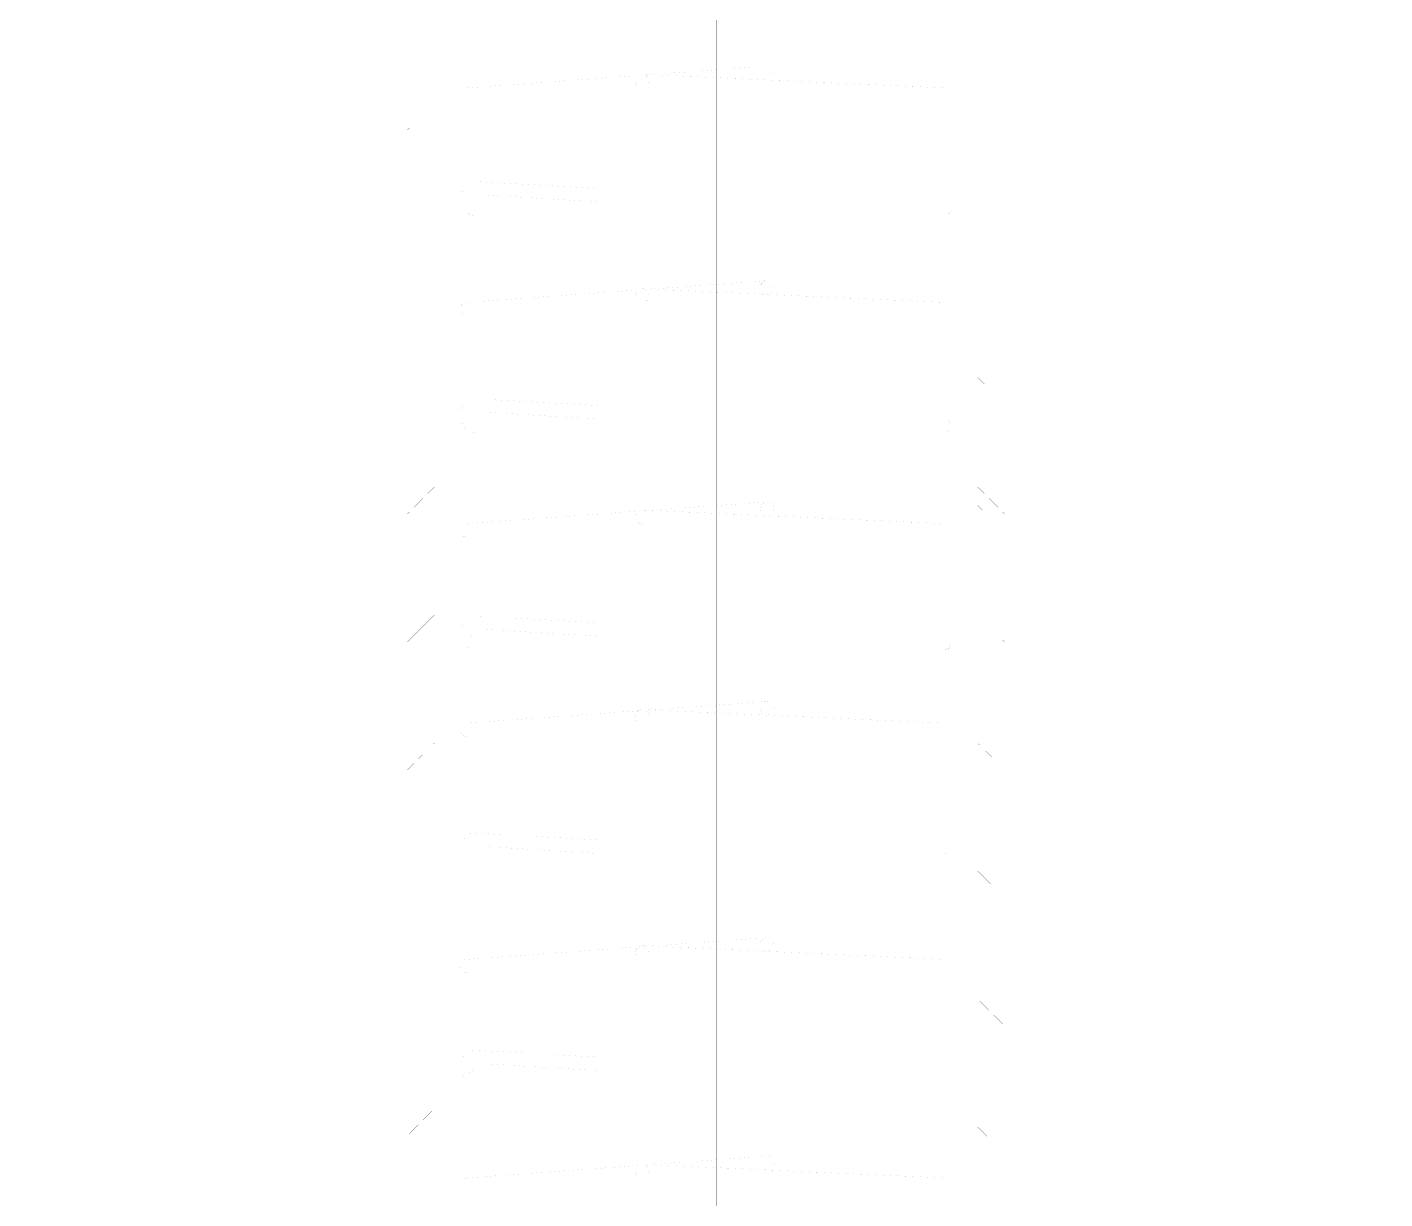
# Model space of a CAD drawing. Header units: millimetres. Extents: x -2171 to 1563, y -1758 to -1505.
# Drawn here: x 1394.287 to 1397.881, y -1600.691 to -1597.589 of the extents above; entities that cross this region are included whole.
import ezdxf

# ---------------------------------------------------------------- set-up
doc = ezdxf.new("R2010")
doc.units = ezdxf.units.MM
doc.layers.add('Tablet', color=150, linetype='Continuous', true_color=0x0180ff)

msp = doc.modelspace()

# ---------------------------------------------------------------- linework, layer by layer
at = {"layer": 'Tablet', "color": 96, "true_color": 0x018001, "const_width": 0.0000431}
for points in [[(1395.563, -1592.7512), (1395.563, -1603.5324), (1395.4911, -1603.5324), (1395.4911, -1592.7512)], [(1396.111, -1592.7512), (1396.111, -1603.5324), (1396.0571, -1603.5324), (1396.0571, -1592.7512)], [(1396.677, -1592.7512), (1396.677, -1603.5324), (1396.6052, -1603.5324), (1396.6052, -1592.7512)], [(1395.3653, -1597.5962), (1395.2934, -1597.6681)], [(1395.3229, -1597.5902), (1395.2987, -1597.6144)], [(1396.8028, -1597.5962), (1396.8747, -1597.6681)], [(1396.8452, -1597.5902), (1396.8694, -1597.6144)], [(1395.3653, -1597.6446), (1395.3471, -1597.6628)], [(1396.8028, -1597.6446), (1396.821, -1597.6628)], [(1395.335, -1597.6749), (1395.3108, -1597.6991)], [(1396.8331, -1597.6749), (1396.8573, -1597.6991)], [(1395.3653, -1597.693), (1395.2934, -1597.7649)], [(1395.2987, -1597.7112), (1395.2934, -1597.7165)], [(1395.9051, -1597.7172), (1395.4516, -1597.7501)], [(1395.9331, -1597.7321), (1395.9328, -1597.7356), (1395.9318, -1597.739), (1395.9301, -1597.7421), (1395.9279, -1597.7448), (1395.9251, -1597.747), (1395.922, -1597.7487), (1395.9187, -1597.7497), (1395.9152, -1597.7501), (1395.9117, -1597.7497), (1395.9083, -1597.7487), (1395.9052, -1597.747), (1395.9025, -1597.7448), (1395.9002, -1597.7421), (1395.8986, -1597.739), (1395.8975, -1597.7356), (1395.8972, -1597.7321), (1395.8975, -1597.7286), (1395.8986, -1597.7252), (1395.9002, -1597.7221), (1395.9025, -1597.7194), (1395.9052, -1597.7172), (1395.9083, -1597.7155), (1395.9117, -1597.7145), (1395.9152, -1597.7141), (1395.9187, -1597.7145), (1395.922, -1597.7155), (1395.9251, -1597.7172), (1395.9279, -1597.7194), (1395.9301, -1597.7221), (1395.9318, -1597.7252), (1395.9328, -1597.7286), (1395.9331, -1597.7321)], [(1395.9152, -1597.7141), (1396.713, -1597.7501)], [(1396.2458, -1597.6926), (1395.9354, -1597.715)], [(1396.2638, -1597.7105), (1396.2634, -1597.714), (1396.2624, -1597.7174), (1396.2607, -1597.7205), (1396.2585, -1597.7232), (1396.2558, -1597.7255), (1396.2527, -1597.7271), (1396.2493, -1597.7282), (1396.2458, -1597.7285), (1396.2423, -1597.7282), (1396.2389, -1597.7271), (1396.2358, -1597.7255), (1396.2331, -1597.7232), (1396.2308, -1597.7205), (1396.2292, -1597.7174), (1396.2282, -1597.714), (1396.2278, -1597.7105), (1396.2282, -1597.707), (1396.2292, -1597.7037), (1396.2308, -1597.7006), (1396.2331, -1597.6978), (1396.2358, -1597.6956), (1396.2389, -1597.6939), (1396.2423, -1597.6929), (1396.2458, -1597.6926), (1396.2493, -1597.6929), (1396.2527, -1597.6939), (1396.2558, -1597.6956), (1396.2585, -1597.6978), (1396.2607, -1597.7006), (1396.2624, -1597.7037), (1396.2634, -1597.707), (1396.2638, -1597.7105)], [(1396.8028, -1597.693), (1396.8747, -1597.7649)], [(1396.8694, -1597.7112), (1396.8747, -1597.7165)], [(1395.3471, -1597.7596), (1395.3229, -1597.7838)], [(1395.3653, -1597.7414), (1395.3592, -1597.7475)], [(1396.8028, -1597.7414), (1396.8089, -1597.7475)], [(1396.821, -1597.7596), (1396.8452, -1597.7838)], [(1395.3653, -1597.7899), (1395.2934, -1597.8617)], [(1395.3108, -1597.7959), (1395.2934, -1597.8133)], [(1396.8028, -1597.7899), (1396.8747, -1597.8617)], [(1396.8573, -1597.7959), (1396.8747, -1597.8133)], [(1395.3592, -1597.8443), (1395.335, -1597.8685)], [(1396.8089, -1597.8443), (1396.8331, -1597.8685)], [(1395.3653, -1597.8867), (1395.2934, -1597.9585)], [(1395.3229, -1597.8806), (1395.2987, -1597.9048)], [(1396.8028, -1597.8867), (1396.8747, -1597.9585)], [(1396.8452, -1597.8806), (1396.8694, -1597.9048)], [(1395.3653, -1597.9351), (1395.3471, -1597.9533)], [(1396.8028, -1597.9351), (1396.821, -1597.9533)], [(1395.335, -1597.9654), (1395.3108, -1597.9896)], [(1396.8331, -1597.9654), (1396.8573, -1597.9896)], [(1395.3653, -1597.9835), (1395.2934, -1598.0554)], [(1395.2987, -1598.0017), (1395.2934, -1598.007)], [(1395.4552, -1598.0699), (1395.4552, -1598.0663), (1395.4554, -1598.0638), (1395.456, -1598.0614), (1395.4571, -1598.0591), (1395.4585, -1598.0571), (1395.4603, -1598.0553), (1395.4624, -1598.0539), (1395.4646, -1598.0528), (1395.467, -1598.0522), (1395.4695, -1598.0519), (1396.7166, -1598.0519), (1396.7191, -1598.0522), (1396.7215, -1598.0528), (1396.7238, -1598.0539), (1396.7258, -1598.0553), (1396.7276, -1598.0571), (1396.729, -1598.0591), (1396.7301, -1598.0614), (1396.7307, -1598.0638), (1396.7309, -1598.0663), (1396.7309, -1598.0735), (1396.7307, -1598.076), (1396.7301, -1598.0784), (1396.729, -1598.0807), (1396.7276, -1598.0828), (1396.7258, -1598.0845), (1396.7238, -1598.086), (1396.7215, -1598.087), (1396.7191, -1598.0877), (1396.7166, -1598.0879), (1395.4731, -1598.0879), (1395.4669, -1598.0873), (1395.4608, -1598.0857), (1395.4552, -1598.0831), (1395.45, -1598.0795), (1395.4456, -1598.075), (1395.442, -1598.0699), (1395.4394, -1598.0642), (1395.4377, -1598.0582), (1395.4372, -1598.0519), (1395.4372, -1598.034), (1395.4377, -1598.0277), (1395.4394, -1598.0217), (1395.442, -1598.016), (1395.4456, -1598.0109), (1395.45, -1598.0064), (1395.4552, -1598.0029), (1395.4608, -1598.0002), (1395.4669, -1597.9986), (1395.4731, -1597.998), (1395.7966, -1598.016), (1395.7966, -1598.0519), (1395.5055, -1598.034)], [(1396.8028, -1597.9835), (1396.8747, -1598.0554)], [(1396.8694, -1598.0017), (1396.8747, -1598.007)], [(1395.3471, -1598.0501), (1395.3229, -1598.0743)], [(1395.3653, -1598.0319), (1395.3592, -1598.038)], [(1396.8028, -1598.0319), (1396.8089, -1598.038)], [(1396.821, -1598.0501), (1396.8452, -1598.0743)], [(1395.3653, -1598.0803), (1395.2934, -1598.1522)], [(1396.8028, -1598.0803), (1396.8747, -1598.1522)], [(1395.3108, -1598.0864), (1395.2934, -1598.1038)], [(1396.8573, -1598.0864), (1396.8747, -1598.1038)], [(1395.3592, -1598.1348), (1395.335, -1598.159)], [(1396.8089, -1598.1348), (1396.8331, -1598.159)], [(1395.3653, -1598.1771), (1395.2934, -1598.249)], [(1395.3229, -1598.1711), (1395.2987, -1598.1953)], [(1396.8028, -1598.1771), (1396.8747, -1598.249)], [(1396.8452, -1598.1711), (1396.8694, -1598.1953)], [(1395.3653, -1598.2255), (1395.3471, -1598.2437)], [(1396.8028, -1598.2255), (1396.821, -1598.2437)], [(1395.335, -1598.2558), (1395.3108, -1598.28)], [(1396.2458, -1598.2604), (1395.9354, -1598.2829)], [(1396.2638, -1598.2784), (1396.2634, -1598.2819), (1396.2624, -1598.2852), (1396.2607, -1598.2883), (1396.2585, -1598.2911), (1396.2558, -1598.2933), (1396.2527, -1598.295), (1396.2493, -1598.296), (1396.2458, -1598.2963), (1396.2423, -1598.296), (1396.2389, -1598.295), (1396.2358, -1598.2933), (1396.2331, -1598.2911), (1396.2308, -1598.2883), (1396.2292, -1598.2852), (1396.2282, -1598.2819), (1396.2278, -1598.2784), (1396.2282, -1598.2748), (1396.2292, -1598.2715), (1396.2308, -1598.2684), (1396.2331, -1598.2656), (1396.2358, -1598.2634), (1396.2389, -1598.2618), (1396.2423, -1598.2607), (1396.2458, -1598.2604), (1396.2493, -1598.2607), (1396.2527, -1598.2618), (1396.2558, -1598.2634), (1396.2585, -1598.2656), (1396.2607, -1598.2684), (1396.2624, -1598.2715), (1396.2634, -1598.2748), (1396.2638, -1598.2784)], [(1396.8331, -1598.2558), (1396.8573, -1598.28)], [(1395.3653, -1598.2739), (1395.2934, -1598.3458)], [(1395.2987, -1598.2921), (1395.2934, -1598.2974)], [(1395.9051, -1598.2851), (1395.4516, -1598.3179)], [(1395.9331, -1598.2999), (1395.9328, -1598.3034), (1395.9318, -1598.3068), (1395.9301, -1598.3099), (1395.9279, -1598.3126), (1395.9251, -1598.3149), (1395.922, -1598.3165), (1395.9187, -1598.3175), (1395.9152, -1598.3179), (1395.9117, -1598.3175), (1395.9083, -1598.3165), (1395.9052, -1598.3149), (1395.9025, -1598.3126), (1395.9002, -1598.3099), (1395.8986, -1598.3068), (1395.8975, -1598.3034), (1395.8972, -1598.2999), (1395.8975, -1598.2964), (1395.8986, -1598.293), (1395.9002, -1598.2899), (1395.9025, -1598.2872), (1395.9052, -1598.285), (1395.9083, -1598.2833), (1395.9117, -1598.2823), (1395.9152, -1598.2819), (1395.9187, -1598.2823), (1395.922, -1598.2833), (1395.9251, -1598.285), (1395.9279, -1598.2872), (1395.9301, -1598.2899), (1395.9318, -1598.293), (1395.9328, -1598.2964), (1395.9331, -1598.2999)], [(1395.9152, -1598.2819), (1396.713, -1598.3179)], [(1396.8028, -1598.2739), (1396.8747, -1598.3458)], [(1396.8694, -1598.2921), (1396.8747, -1598.2974)], [(1395.3653, -1598.3224), (1395.3592, -1598.3284)], [(1396.8028, -1598.3224), (1396.8089, -1598.3284)], [(1395.3653, -1598.3708), (1395.2934, -1598.4426)], [(1395.3471, -1598.3405), (1395.3229, -1598.3647)], [(1396.8028, -1598.3708), (1396.8747, -1598.4426)], [(1396.821, -1598.3405), (1396.8452, -1598.3647)], [(1395.3108, -1598.3768), (1395.2934, -1598.3942)], [(1396.8573, -1598.3768), (1396.8747, -1598.3942)], [(1395.3592, -1598.4252), (1395.335, -1598.4495)], [(1396.8089, -1598.4252), (1396.8331, -1598.4495)], [(1395.3653, -1598.4676), (1395.2934, -1598.5395)], [(1395.3229, -1598.4616), (1395.2987, -1598.4858)], [(1396.8028, -1598.4676), (1396.8747, -1598.5395)], [(1396.8452, -1598.4616), (1396.8694, -1598.4858)], [(1395.3653, -1598.516), (1395.3471, -1598.5342)], [(1396.8028, -1598.516), (1396.821, -1598.5342)], [(1395.335, -1598.5463), (1395.3108, -1598.5705)], [(1396.8331, -1598.5463), (1396.8573, -1598.5705)], [(1395.3653, -1598.5644), (1395.2934, -1598.6363)], [(1395.2987, -1598.5826), (1395.2934, -1598.5879)], [(1395.4552, -1598.6449), (1395.4552, -1598.6413), (1395.4554, -1598.6388), (1395.456, -1598.6364), (1395.4571, -1598.6341), (1395.4585, -1598.6321), (1395.4603, -1598.6303), (1395.4624, -1598.6289), (1395.4646, -1598.6278), (1395.467, -1598.6272), (1395.4695, -1598.6269), (1396.7166, -1598.6269), (1396.7191, -1598.6272), (1396.7215, -1598.6278), (1396.7238, -1598.6289), (1396.7258, -1598.6303), (1396.7276, -1598.6321), (1396.729, -1598.6341), (1396.7301, -1598.6364), (1396.7307, -1598.6388), (1396.7309, -1598.6413), (1396.7309, -1598.6485), (1396.7307, -1598.651), (1396.7301, -1598.6534), (1396.729, -1598.6557), (1396.7276, -1598.6577), (1396.7258, -1598.6595), (1396.7238, -1598.661), (1396.7215, -1598.662), (1396.7191, -1598.6627), (1396.7166, -1598.6629), (1395.4731, -1598.6629), (1395.4669, -1598.6623), (1395.4608, -1598.6607), (1395.4552, -1598.6581), (1395.45, -1598.6545), (1395.4456, -1598.65), (1395.442, -1598.6449), (1395.4394, -1598.6392), (1395.4377, -1598.6332), (1395.4372, -1598.6269), (1395.4372, -1598.609), (1395.4377, -1598.6027), (1395.4394, -1598.5967), (1395.442, -1598.591), (1395.4456, -1598.5859), (1395.45, -1598.5814), (1395.4552, -1598.5779), (1395.4608, -1598.5752), (1395.4669, -1598.5736), (1395.4731, -1598.573), (1395.7966, -1598.591), (1395.7966, -1598.6269), (1395.5055, -1598.609)], [(1396.8028, -1598.5644), (1396.8747, -1598.6363)], [(1396.8694, -1598.5826), (1396.8747, -1598.5879)], [(1395.3653, -1598.6128), (1395.3592, -1598.6189)], [(1396.8028, -1598.6128), (1396.8089, -1598.6189)], [(1395.3653, -1598.6612), (1395.2934, -1598.7331)], [(1395.3471, -1598.631), (1395.3229, -1598.6552)], [(1396.8028, -1598.6612), (1396.8747, -1598.7331)], [(1396.821, -1598.631), (1396.8452, -1598.6552)], [(1395.3108, -1598.6673), (1395.2934, -1598.6847)], [(1396.8573, -1598.6673), (1396.8747, -1598.6847)], [(1395.3592, -1598.7157), (1395.335, -1598.7399)], [(1396.8089, -1598.7157), (1396.8331, -1598.7399)], [(1395.3653, -1598.758), (1395.2934, -1598.8299)], [(1395.3229, -1598.752), (1395.2987, -1598.7762)], [(1396.8028, -1598.758), (1396.8747, -1598.8299)], [(1396.8452, -1598.752), (1396.8694, -1598.7762)], [(1395.335, -1598.8367), (1395.3108, -1598.8609)], [(1395.3653, -1598.8064), (1395.3471, -1598.8246)], [(1396.8028, -1598.8064), (1396.821, -1598.8246)], [(1396.8331, -1598.8367), (1396.8573, -1598.8609)], [(1395.3653, -1598.8549), (1395.2934, -1598.9267)], [(1395.2987, -1598.873), (1395.2934, -1598.8783)], [(1395.9051, -1598.8708), (1395.4516, -1598.9037)], [(1395.9331, -1598.8857), (1395.9328, -1598.8892), (1395.9318, -1598.8926), (1395.9301, -1598.8957), (1395.9279, -1598.8984), (1395.9251, -1598.9006), (1395.922, -1598.9023), (1395.9187, -1598.9033), (1395.9152, -1598.9037), (1395.9117, -1598.9033), (1395.9083, -1598.9023), (1395.9052, -1598.9006), (1395.9025, -1598.8984), (1395.9002, -1598.8957), (1395.8986, -1598.8926), (1395.8975, -1598.8892), (1395.8972, -1598.8857), (1395.8975, -1598.8822), (1395.8986, -1598.8788), (1395.9002, -1598.8757), (1395.9025, -1598.873), (1395.9052, -1598.8708), (1395.9083, -1598.8691), (1395.9117, -1598.8681), (1395.9152, -1598.8677), (1395.9187, -1598.8681), (1395.922, -1598.8691), (1395.9251, -1598.8708), (1395.9279, -1598.873), (1395.9301, -1598.8757), (1395.9318, -1598.8788), (1395.9328, -1598.8822), (1395.9331, -1598.8857)], [(1395.9152, -1598.8677), (1396.713, -1598.9037)], [(1396.2458, -1598.8462), (1395.9354, -1598.8686)], [(1396.2638, -1598.8641), (1396.2634, -1598.8676), (1396.2624, -1598.871), (1396.2607, -1598.8741), (1396.2585, -1598.8768), (1396.2558, -1598.8791), (1396.2527, -1598.8807), (1396.2493, -1598.8818), (1396.2458, -1598.8821), (1396.2423, -1598.8818), (1396.2389, -1598.8807), (1396.2358, -1598.8791), (1396.2331, -1598.8768), (1396.2308, -1598.8741), (1396.2292, -1598.871), (1396.2282, -1598.8676), (1396.2278, -1598.8641), (1396.2282, -1598.8606), (1396.2292, -1598.8573), (1396.2308, -1598.8542), (1396.2331, -1598.8514), (1396.2358, -1598.8492), (1396.2389, -1598.8475), (1396.2423, -1598.8465), (1396.2458, -1598.8462), (1396.2493, -1598.8465), (1396.2527, -1598.8475), (1396.2558, -1598.8492), (1396.2585, -1598.8514), (1396.2607, -1598.8542), (1396.2624, -1598.8573), (1396.2634, -1598.8606), (1396.2638, -1598.8641)], [(1396.8028, -1598.8549), (1396.8747, -1598.9267)], [(1396.8694, -1598.873), (1396.8747, -1598.8783)], [(1395.3653, -1598.9033), (1395.3592, -1598.9093)], [(1396.8028, -1598.9033), (1396.8089, -1598.9093)], [(1395.3471, -1598.9214), (1395.3229, -1598.9456)], [(1396.821, -1598.9214), (1396.8452, -1598.9456)], [(1395.3653, -1598.9517), (1395.2934, -1599.0235)], [(1395.3108, -1598.9577), (1395.2934, -1598.9751)], [(1396.8028, -1598.9517), (1396.8747, -1599.0235)], [(1396.8573, -1598.9577), (1396.8747, -1598.9751)], [(1395.3592, -1599.0062), (1395.335, -1599.0304)], [(1396.8089, -1599.0062), (1396.8331, -1599.0304)], [(1395.3653, -1599.0485), (1395.2934, -1599.1204)], [(1395.3229, -1599.0425), (1395.2987, -1599.0667)], [(1396.8028, -1599.0485), (1396.8747, -1599.1204)], [(1396.8452, -1599.0425), (1396.8694, -1599.0667)], [(1395.335, -1599.1272), (1395.3108, -1599.1514)], [(1395.3653, -1599.0969), (1395.3471, -1599.1151)], [(1396.8028, -1599.0969), (1396.821, -1599.1151)], [(1396.8331, -1599.1272), (1396.8573, -1599.1514)], [(1395.3653, -1599.1453), (1395.2934, -1599.2172)], [(1395.2987, -1599.1635), (1395.2934, -1599.1688)], [(1395.4552, -1599.2199), (1395.4552, -1599.2163), (1395.4554, -1599.2138), (1395.456, -1599.2114), (1395.4571, -1599.2091), (1395.4585, -1599.2071), (1395.4603, -1599.2053), (1395.4624, -1599.2039), (1395.4646, -1599.2028), (1395.467, -1599.2022), (1395.4695, -1599.2019), (1396.7166, -1599.2019), (1396.7191, -1599.2022), (1396.7215, -1599.2028), (1396.7238, -1599.2039), (1396.7258, -1599.2053), (1396.7276, -1599.2071), (1396.729, -1599.2091), (1396.7301, -1599.2114), (1396.7307, -1599.2138), (1396.7309, -1599.2163), (1396.7309, -1599.2235), (1396.7307, -1599.226), (1396.7301, -1599.2284), (1396.729, -1599.2307), (1396.7276, -1599.2327), (1396.7258, -1599.2345), (1396.7238, -1599.236), (1396.7215, -1599.237), (1396.7191, -1599.2377), (1396.7166, -1599.2379), (1395.4731, -1599.2379), (1395.4669, -1599.2373), (1395.4608, -1599.2357), (1395.4552, -1599.2331), (1395.45, -1599.2295), (1395.4456, -1599.225), (1395.442, -1599.2199), (1395.4394, -1599.2142), (1395.4377, -1599.2082), (1395.4372, -1599.2019), (1395.4372, -1599.184), (1395.4377, -1599.1777), (1395.4394, -1599.1717), (1395.442, -1599.166), (1395.4456, -1599.1609), (1395.45, -1599.1564), (1395.4552, -1599.1529), (1395.4608, -1599.1502), (1395.4669, -1599.1486), (1395.4731, -1599.148), (1395.7966, -1599.166), (1395.7966, -1599.2019), (1395.5055, -1599.184)], [(1396.8028, -1599.1453), (1396.8747, -1599.2172)], [(1396.8694, -1599.1635), (1396.8747, -1599.1688)], [(1395.3653, -1599.1937), (1395.3592, -1599.1998)], [(1396.8028, -1599.1937), (1396.8089, -1599.1998)], [(1395.3471, -1599.2119), (1395.3229, -1599.2361)], [(1396.821, -1599.2119), (1396.8452, -1599.2361)], [(1395.3653, -1599.2421), (1395.2934, -1599.314)], [(1395.3108, -1599.2482), (1395.2934, -1599.2656)], [(1396.8028, -1599.2421), (1396.8747, -1599.314)], [(1396.8573, -1599.2482), (1396.8747, -1599.2656)], [(1395.3592, -1599.2966), (1395.335, -1599.3208)], [(1396.8089, -1599.2966), (1396.8331, -1599.3208)], [(1395.3653, -1599.3389), (1395.2934, -1599.4108)], [(1395.3229, -1599.3329), (1395.2987, -1599.3571)], [(1396.8028, -1599.3389), (1396.8747, -1599.4108)], [(1396.8452, -1599.3329), (1396.8694, -1599.3571)], [(1396.2458, -1599.3744), (1395.9354, -1599.3969)], [(1396.2638, -1599.3924), (1396.2634, -1599.3959), (1396.2624, -1599.3993), (1396.2607, -1599.4024), (1396.2585, -1599.4051), (1396.2558, -1599.4074), (1396.2527, -1599.409), (1396.2493, -1599.41), (1396.2458, -1599.4104), (1396.2423, -1599.41), (1396.2389, -1599.409), (1396.2358, -1599.4074), (1396.2331, -1599.4051), (1396.2308, -1599.4024), (1396.2292, -1599.3993), (1396.2282, -1599.3959), (1396.2278, -1599.3924), (1396.2282, -1599.3889), (1396.2292, -1599.3855), (1396.2308, -1599.3824), (1396.2331, -1599.3797), (1396.2358, -1599.3775), (1396.2389, -1599.3758), (1396.2423, -1599.3748), (1396.2458, -1599.3744), (1396.2493, -1599.3748), (1396.2527, -1599.3758), (1396.2558, -1599.3775), (1396.2585, -1599.3797), (1396.2607, -1599.3824), (1396.2624, -1599.3855), (1396.2634, -1599.3889), (1396.2638, -1599.3924)], [(1395.3653, -1599.3874), (1395.3471, -1599.4055)], [(1395.9051, -1599.3991), (1395.4516, -1599.4319)], [(1395.9331, -1599.414), (1395.9328, -1599.4175), (1395.9318, -1599.4209), (1395.9301, -1599.424), (1395.9279, -1599.4267), (1395.9251, -1599.4289), (1395.922, -1599.4306), (1395.9187, -1599.4316), (1395.9152, -1599.4319), (1395.9117, -1599.4316), (1395.9083, -1599.4306), (1395.9052, -1599.4289), (1395.9025, -1599.4267), (1395.9002, -1599.424), (1395.8986, -1599.4209), (1395.8975, -1599.4175), (1395.8972, -1599.414), (1395.8975, -1599.4105), (1395.8986, -1599.4071), (1395.9002, -1599.404), (1395.9025, -1599.4013), (1395.9052, -1599.399), (1395.9083, -1599.3974), (1395.9117, -1599.3964), (1395.9152, -1599.396), (1395.9187, -1599.3964), (1395.922, -1599.3974), (1395.9251, -1599.399), (1395.9279, -1599.4013), (1395.9301, -1599.404), (1395.9318, -1599.4071), (1395.9328, -1599.4105), (1395.9331, -1599.414)], [(1395.9152, -1599.396), (1396.713, -1599.4319)], [(1396.8028, -1599.3874), (1396.821, -1599.4055)], [(1395.3653, -1599.4358), (1395.2934, -1599.5076)], [(1395.335, -1599.4176), (1395.3108, -1599.4418)], [(1396.8028, -1599.4358), (1396.8747, -1599.5076)], [(1396.8331, -1599.4176), (1396.8573, -1599.4418)], [(1395.2987, -1599.4539), (1395.2934, -1599.4592)], [(1395.3653, -1599.4842), (1395.3592, -1599.4902)], [(1396.8028, -1599.4842), (1396.8089, -1599.4902)], [(1396.8694, -1599.4539), (1396.8747, -1599.4592)], [(1395.3471, -1599.5023), (1395.3229, -1599.5266)], [(1396.821, -1599.5023), (1396.8452, -1599.5266)], [(1395.3653, -1599.5326), (1395.2934, -1599.6045)], [(1395.3108, -1599.5387), (1395.2934, -1599.5561)], [(1396.8028, -1599.5326), (1396.8747, -1599.6045)], [(1396.8573, -1599.5387), (1396.8747, -1599.5561)], [(1395.3592, -1599.5871), (1395.335, -1599.6113)], [(1396.8089, -1599.5871), (1396.8331, -1599.6113)], [(1395.3653, -1599.6294), (1395.2934, -1599.7013)], [(1395.3229, -1599.6234), (1395.2987, -1599.6476)], [(1396.8028, -1599.6294), (1396.8747, -1599.7013)], [(1396.8452, -1599.6234), (1396.8694, -1599.6476)], [(1395.3653, -1599.6778), (1395.3471, -1599.696)], [(1396.8028, -1599.6778), (1396.821, -1599.696)], [(1395.3653, -1599.7262), (1395.2934, -1599.7981)], [(1395.335, -1599.7081), (1395.3108, -1599.7323)], [(1395.4552, -1599.7949), (1395.4552, -1599.7913), (1395.4554, -1599.7888), (1395.456, -1599.7864), (1395.4571, -1599.7841), (1395.4585, -1599.7821), (1395.4603, -1599.7803), (1395.4624, -1599.7789), (1395.4646, -1599.7778), (1395.467, -1599.7772), (1395.4695, -1599.7769), (1396.7166, -1599.7769), (1396.7191, -1599.7772), (1396.7215, -1599.7778), (1396.7238, -1599.7789), (1396.7258, -1599.7803), (1396.7276, -1599.7821), (1396.729, -1599.7841), (1396.7301, -1599.7864), (1396.7307, -1599.7888), (1396.7309, -1599.7913), (1396.7309, -1599.7985), (1396.7307, -1599.801), (1396.7301, -1599.8034), (1396.729, -1599.8057), (1396.7276, -1599.8077), (1396.7258, -1599.8095), (1396.7238, -1599.811), (1396.7215, -1599.812), (1396.7191, -1599.8127), (1396.7166, -1599.8129), (1395.4731, -1599.8129), (1395.4669, -1599.8123), (1395.4608, -1599.8107), (1395.4552, -1599.8081), (1395.45, -1599.8045), (1395.4456, -1599.8), (1395.442, -1599.7949), (1395.4394, -1599.7892), (1395.4377, -1599.7832), (1395.4372, -1599.7769), (1395.4372, -1599.759), (1395.4377, -1599.7527), (1395.4394, -1599.7467), (1395.442, -1599.741), (1395.4456, -1599.7359), (1395.45, -1599.7314), (1395.4552, -1599.7279), (1395.4608, -1599.7252), (1395.4669, -1599.7236), (1395.4731, -1599.723), (1395.7966, -1599.741), (1395.7966, -1599.7769), (1395.5055, -1599.759)], [(1396.8028, -1599.7262), (1396.8747, -1599.7981)], [(1396.8331, -1599.7081), (1396.8573, -1599.7323)], [(1395.2987, -1599.7444), (1395.2934, -1599.7497)], [(1395.3653, -1599.7746), (1395.3592, -1599.7807)], [(1396.8028, -1599.7746), (1396.8089, -1599.7807)], [(1396.8694, -1599.7444), (1396.8747, -1599.7497)], [(1395.3471, -1599.7928), (1395.3229, -1599.817)], [(1396.821, -1599.7928), (1396.8452, -1599.817)], [(1395.3653, -1599.823), (1395.2934, -1599.8949)], [(1395.3108, -1599.8291), (1395.2934, -1599.8465)], [(1396.8028, -1599.823), (1396.8747, -1599.8949)], [(1396.8573, -1599.8291), (1396.8747, -1599.8465)], [(1395.3592, -1599.8775), (1395.335, -1599.9017)], [(1396.8089, -1599.8775), (1396.8331, -1599.9017)], [(1395.3229, -1599.9138), (1395.2987, -1599.938)], [(1396.8452, -1599.9138), (1396.8694, -1599.938)], [(1395.3653, -1599.9199), (1395.2934, -1599.9917)], [(1396.8028, -1599.9199), (1396.8747, -1599.9917)], [(1395.3653, -1599.9683), (1395.3471, -1599.9864)], [(1396.8028, -1599.9683), (1396.821, -1599.9864)], [(1395.3653, -1600.0167), (1395.2934, -1600.0886)], [(1395.335, -1599.9985), (1395.3108, -1600.0227)], [(1395.9051, -1600.0244), (1395.4516, -1600.0573)], [(1395.9331, -1600.0393), (1395.9328, -1600.0428), (1395.9318, -1600.0462), (1395.9301, -1600.0493), (1395.9279, -1600.052), (1395.9251, -1600.0542), (1395.922, -1600.0559), (1395.9187, -1600.0569), (1395.9152, -1600.0573), (1395.9117, -1600.0569), (1395.9083, -1600.0559), (1395.9052, -1600.0542), (1395.9025, -1600.052), (1395.9002, -1600.0493), (1395.8986, -1600.0462), (1395.8975, -1600.0428), (1395.8972, -1600.0393), (1395.8975, -1600.0358), (1395.8986, -1600.0324), (1395.9002, -1600.0293), (1395.9025, -1600.0266), (1395.9052, -1600.0243), (1395.9083, -1600.0227), (1395.9117, -1600.0217), (1395.9152, -1600.0213), (1395.9187, -1600.0217), (1395.922, -1600.0227), (1395.9251, -1600.0243), (1395.9279, -1600.0266), (1395.9301, -1600.0293), (1395.9318, -1600.0324), (1395.9328, -1600.0358), (1395.9331, -1600.0393)], [(1395.9152, -1600.0213), (1396.713, -1600.0573)], [(1396.2458, -1599.9998), (1395.9354, -1600.0222)], [(1396.2638, -1600.0177), (1396.2634, -1600.0212), (1396.2624, -1600.0246), (1396.2607, -1600.0277), (1396.2585, -1600.0304), (1396.2558, -1600.0327), (1396.2527, -1600.0343), (1396.2493, -1600.0354), (1396.2458, -1600.0357), (1396.2423, -1600.0354), (1396.2389, -1600.0343), (1396.2358, -1600.0327), (1396.2331, -1600.0304), (1396.2308, -1600.0277), (1396.2292, -1600.0246), (1396.2282, -1600.0212), (1396.2278, -1600.0177), (1396.2282, -1600.0142), (1396.2292, -1600.0109), (1396.2308, -1600.0077), (1396.2331, -1600.005), (1396.2358, -1600.0028), (1396.2389, -1600.0011), (1396.2423, -1600.0001), (1396.2458, -1599.9998), (1396.2493, -1600.0001), (1396.2527, -1600.0011), (1396.2558, -1600.0028), (1396.2585, -1600.005), (1396.2607, -1600.0077), (1396.2624, -1600.0109), (1396.2634, -1600.0142), (1396.2638, -1600.0177)], [(1396.8028, -1600.0167), (1396.8747, -1600.0886)], [(1396.8331, -1599.9985), (1396.8573, -1600.0227)], [(1395.2987, -1600.0349), (1395.2934, -1600.0401)], [(1396.8694, -1600.0349), (1396.8747, -1600.0401)], [(1395.3471, -1600.0833), (1395.3229, -1600.1075)], [(1395.3653, -1600.0651), (1395.3592, -1600.0712)], [(1396.8028, -1600.0651), (1396.8089, -1600.0712)], [(1396.821, -1600.0833), (1396.8452, -1600.1075)], [(1395.3653, -1600.1135), (1395.2934, -1600.1854)], [(1395.3108, -1600.1196), (1395.2934, -1600.137)], [(1396.8028, -1600.1135), (1396.8747, -1600.1854)], [(1396.8573, -1600.1196), (1396.8747, -1600.137)], [(1395.3592, -1600.168), (1395.335, -1600.1922)], [(1396.8089, -1600.168), (1396.8331, -1600.1922)], [(1395.3229, -1600.2043), (1395.2987, -1600.2285)], [(1396.8452, -1600.2043), (1396.8694, -1600.2285)], [(1395.3653, -1600.2103), (1395.2934, -1600.2822)], [(1396.8028, -1600.2103), (1396.8747, -1600.2822)], [(1395.3653, -1600.2587), (1395.3471, -1600.2769)], [(1396.8028, -1600.2587), (1396.821, -1600.2769)], [(1395.3653, -1600.3071), (1395.2934, -1600.379)], [(1395.335, -1600.289), (1395.3108, -1600.3132)], [(1395.4552, -1600.3699), (1395.4552, -1600.3663), (1395.4554, -1600.3638), (1395.456, -1600.3614), (1395.4571, -1600.3591), (1395.4585, -1600.3571), (1395.4603, -1600.3553), (1395.4624, -1600.3539), (1395.4646, -1600.3528), (1395.467, -1600.3522), (1395.4695, -1600.3519), (1396.7166, -1600.3519), (1396.7191, -1600.3522), (1396.7215, -1600.3528), (1396.7238, -1600.3539), (1396.7258, -1600.3553), (1396.7276, -1600.3571), (1396.729, -1600.3591), (1396.7301, -1600.3614), (1396.7307, -1600.3638), (1396.7309, -1600.3663), (1396.7309, -1600.3735), (1396.7307, -1600.376), (1396.7301, -1600.3784), (1396.729, -1600.3807), (1396.7276, -1600.3827), (1396.7258, -1600.3845), (1396.7238, -1600.386), (1396.7215, -1600.387), (1396.7191, -1600.3877), (1396.7166, -1600.3879), (1395.4731, -1600.3879), (1395.4669, -1600.3873), (1395.4608, -1600.3857), (1395.4552, -1600.3831), (1395.45, -1600.3795), (1395.4456, -1600.375), (1395.442, -1600.3699), (1395.4394, -1600.3642), (1395.4377, -1600.3582), (1395.4372, -1600.3519), (1395.4372, -1600.334), (1395.4377, -1600.3277), (1395.4394, -1600.3217), (1395.442, -1600.316), (1395.4456, -1600.3109), (1395.45, -1600.3064), (1395.4552, -1600.3029), (1395.4608, -1600.3002), (1395.4669, -1600.2986), (1395.4731, -1600.298), (1395.7966, -1600.316), (1395.7966, -1600.3519), (1395.5055, -1600.334)], [(1396.8028, -1600.3071), (1396.8747, -1600.379)], [(1396.8331, -1600.289), (1396.8573, -1600.3132)], [(1395.2987, -1600.3253), (1395.2934, -1600.3306)], [(1396.8694, -1600.3253), (1396.8747, -1600.3306)], [(1395.3471, -1600.3737), (1395.3229, -1600.3979)], [(1395.3653, -1600.3555), (1395.3592, -1600.3616)], [(1396.8028, -1600.3555), (1396.8089, -1600.3616)], [(1396.821, -1600.3737), (1396.8452, -1600.3979)], [(1395.3653, -1600.4039), (1395.2934, -1600.4758)], [(1395.3108, -1600.41), (1395.2934, -1600.4274)], [(1396.8028, -1600.4039), (1396.8747, -1600.4758)], [(1396.8573, -1600.41), (1396.8747, -1600.4274)], [(1395.3592, -1600.4584), (1395.335, -1600.4826)], [(1396.8089, -1600.4584), (1396.8331, -1600.4826)], [(1395.3653, -1600.5008), (1395.2934, -1600.5726)], [(1395.3229, -1600.4947), (1395.2987, -1600.5189)], [(1396.8028, -1600.5008), (1396.8747, -1600.5726)], [(1396.8452, -1600.4947), (1396.8694, -1600.5189)], [(1395.3653, -1600.5492), (1395.3471, -1600.5674)], [(1396.8028, -1600.5492), (1396.821, -1600.5674)], [(1395.3653, -1600.5976), (1395.2934, -1600.6695)], [(1395.335, -1600.5795), (1395.3108, -1600.6037)], [(1395.9331, -1600.6179), (1395.9328, -1600.6214), (1395.9318, -1600.6248), (1395.9301, -1600.6279), (1395.9279, -1600.6306), (1395.9251, -1600.6328), (1395.922, -1600.6345), (1395.9187, -1600.6355), (1395.9152, -1600.6359), (1395.9117, -1600.6355), (1395.9083, -1600.6345), (1395.9052, -1600.6328), (1395.9025, -1600.6306), (1395.9002, -1600.6279), (1395.8986, -1600.6248), (1395.8975, -1600.6214), (1395.8972, -1600.6179), (1395.8975, -1600.6144), (1395.8986, -1600.611), (1395.9002, -1600.6079), (1395.9025, -1600.6052), (1395.9052, -1600.6029), (1395.9083, -1600.6013), (1395.9117, -1600.6003), (1395.9152, -1600.5999), (1395.9187, -1600.6003), (1395.922, -1600.6013), (1395.9251, -1600.6029), (1395.9279, -1600.6052), (1395.9301, -1600.6079), (1395.9318, -1600.611), (1395.9328, -1600.6144), (1395.9331, -1600.6179)], [(1395.9152, -1600.5999), (1396.713, -1600.6359)], [(1396.2458, -1600.5784), (1395.9354, -1600.6008)], [(1396.2638, -1600.5963), (1396.2634, -1600.5998), (1396.2624, -1600.6032), (1396.2607, -1600.6063), (1396.2585, -1600.609), (1396.2558, -1600.6113), (1396.2527, -1600.6129), (1396.2493, -1600.6139), (1396.2458, -1600.6143), (1396.2423, -1600.6139), (1396.2389, -1600.6129), (1396.2358, -1600.6113), (1396.2331, -1600.609), (1396.2308, -1600.6063), (1396.2292, -1600.6032), (1396.2282, -1600.5998), (1396.2278, -1600.5963), (1396.2282, -1600.5928), (1396.2292, -1600.5894), (1396.2308, -1600.5863), (1396.2331, -1600.5836), (1396.2358, -1600.5814), (1396.2389, -1600.5797), (1396.2423, -1600.5787), (1396.2458, -1600.5784), (1396.2493, -1600.5787), (1396.2527, -1600.5797), (1396.2558, -1600.5814), (1396.2585, -1600.5836), (1396.2607, -1600.5863), (1396.2624, -1600.5894), (1396.2634, -1600.5928), (1396.2638, -1600.5963)], [(1396.8028, -1600.5976), (1396.8747, -1600.6695)], [(1396.8331, -1600.5795), (1396.8573, -1600.6037)], [(1395.2987, -1600.6158), (1395.2934, -1600.6211)], [(1395.9051, -1600.603), (1395.4516, -1600.6359)], [(1396.8694, -1600.6158), (1396.8747, -1600.6211)], [(1395.3471, -1600.6642), (1395.3229, -1600.6884)], [(1395.3653, -1600.646), (1395.3592, -1600.6521)], [(1396.8028, -1600.646), (1396.8089, -1600.6521)], [(1396.821, -1600.6642), (1396.8452, -1600.6884)]]:
    msp.add_lwpolyline(points, dxfattribs=at)
at = {"layer": 'Tablet', "color": 150, "true_color": 0x0180ff, "const_width": 0.0000431}
for points in [[(1395.3653, -1603.5324), (1395.3653, -1593.3621), (1394.2872, -1593.3621), (1394.2872, -1593.434), (1395.2934, -1593.434), (1395.2934, -1603.5324)], [(1396.8028, -1603.5324), (1396.8028, -1593.3621), (1397.8809, -1593.3621), (1397.8809, -1593.434), (1396.8747, -1593.434), (1396.8747, -1603.5324)]]:
    msp.add_lwpolyline(points, close=True, dxfattribs=at)
at = {"layer": 'Tablet', "color": 96, "true_color": 0x018001, "const_width": 0.0000431}
for points in [[(1396.7094, -1597.7501), (1395.4516, -1597.7501), (1395.4481, -1597.7504), (1395.4447, -1597.7514), (1395.4416, -1597.7531), (1395.4389, -1597.7553), (1395.4366, -1597.7581), (1395.435, -1597.7612), (1395.4339, -1597.7645), (1395.4336, -1597.768), (1395.4339, -1597.7715), (1395.435, -1597.7749), (1395.4366, -1597.778), (1395.4389, -1597.7807), (1395.4416, -1597.783), (1395.4447, -1597.7846), (1395.4481, -1597.7857), (1395.4516, -1597.786), (1396.7094, -1597.786)], [(1396.7094, -1598.3179), (1395.4516, -1598.3179), (1395.4481, -1598.3182), (1395.4447, -1598.3193), (1395.4416, -1598.3209), (1395.4389, -1598.3231), (1395.4366, -1598.3259), (1395.435, -1598.329), (1395.4339, -1598.3323), (1395.4336, -1598.3359), (1395.4339, -1598.3394), (1395.435, -1598.3427), (1395.4366, -1598.3458), (1395.4389, -1598.3486), (1395.4416, -1598.3508), (1395.4447, -1598.3525), (1395.4481, -1598.3535), (1395.4516, -1598.3538), (1396.7094, -1598.3538)], [(1396.7094, -1598.9037), (1395.4516, -1598.9037), (1395.4481, -1598.904), (1395.4447, -1598.905), (1395.4416, -1598.9067), (1395.4389, -1598.9089), (1395.4366, -1598.9117), (1395.435, -1598.9148), (1395.4339, -1598.9181), (1395.4336, -1598.9216), (1395.4339, -1598.9251), (1395.435, -1598.9285), (1395.4366, -1598.9316), (1395.4389, -1598.9343), (1395.4416, -1598.9366), (1395.4447, -1598.9382), (1395.4481, -1598.9393), (1395.4516, -1598.9396), (1396.7094, -1598.9396)], [(1396.7094, -1599.4319), (1395.4516, -1599.4319), (1395.4481, -1599.4323), (1395.4447, -1599.4333), (1395.4416, -1599.435), (1395.4389, -1599.4372), (1395.4366, -1599.4399), (1395.435, -1599.443), (1395.4339, -1599.4464), (1395.4336, -1599.4499), (1395.4339, -1599.4534), (1395.435, -1599.4568), (1395.4366, -1599.4599), (1395.4389, -1599.4626), (1395.4416, -1599.4649), (1395.4447, -1599.4665), (1395.4481, -1599.4675), (1395.4516, -1599.4679), (1396.7094, -1599.4679)], [(1396.7094, -1600.0573), (1395.4516, -1600.0573), (1395.4481, -1600.0576), (1395.4447, -1600.0586), (1395.4416, -1600.0603), (1395.4389, -1600.0625), (1395.4366, -1600.0652), (1395.435, -1600.0684), (1395.4339, -1600.0717), (1395.4336, -1600.0752), (1395.4339, -1600.0787), (1395.435, -1600.0821), (1395.4366, -1600.0852), (1395.4389, -1600.0879), (1395.4416, -1600.0902), (1395.4447, -1600.0918), (1395.4481, -1600.0929), (1395.4516, -1600.0932), (1396.7094, -1600.0932)], [(1396.7094, -1600.6359), (1395.4516, -1600.6359), (1395.4481, -1600.6362), (1395.4447, -1600.6372), (1395.4416, -1600.6389), (1395.4389, -1600.6411), (1395.4366, -1600.6438), (1395.435, -1600.6469), (1395.4339, -1600.6503), (1395.4336, -1600.6538), (1395.4339, -1600.6573), (1395.435, -1600.6607), (1395.4366, -1600.6638), (1395.4389, -1600.6665), (1395.4416, -1600.6688), (1395.4447, -1600.6704), (1395.4481, -1600.6714), (1395.4516, -1600.6718), (1396.7094, -1600.6718)]]:
    msp.add_lwpolyline(points, close=True, dxfattribs=at)

doc.saveas('drawing.dxf')
